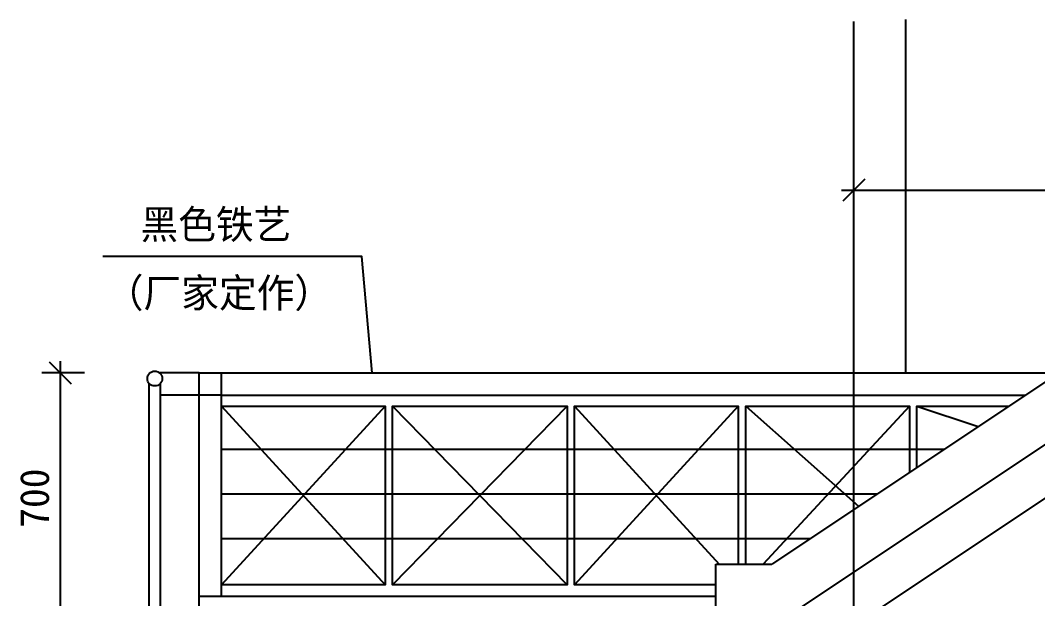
# Model space of a CAD drawing. Header units: metres. Extents: x 639 to 9791, y -512 to 5820.
# Drawn here: x 806 to 3541, y 1980 to 3535 of the extents above; entities that cross this region are included whole.
import ezdxf

# ---------------------------------------------------------------- set-up
doc = ezdxf.new("R2010")
doc.units = ezdxf.units.M
for name, color, linetype in [('A-AXI', 3, 'Continuous'), ('BALCONY', 7, 'Continuous'), ('PUB_DIM', 3, 'Continuous'), ('S_DOTE', 7, 'Continuous')]:
    doc.layers.add(name, color=color, linetype=linetype)

# ---------------------------------------------------------------- blocks, each defined once
blk = doc.blocks.new('_DIMX')
blk.add_line((160.47, 0), (-160.47, 0))
at = {"color": 5}
blk.add_lwpolyline([(-151.28, -151.28), (146.11, 146.11)], dxfattribs=at)

msp = doc.modelspace()

# ---------------------------------------------------------------- linework, layer by layer
for points in [[(6699.68, 4487.48), (2616.01, 1765.03)], [(6916.01, 4487.48), (2616.01, 1620.81)], [(5526.01, 3873.29), (2826.01, 2073.29)], [(3186.01, 2587.48), (3186.01, 3537.48)], [(1752.4, 2587.48), (1724.34, 2899.8), (1027.74, 2899.8)], [(1287.01, 2587.48), (1179.89, 2587.48)], [(1287.01, 1887.48), (1287.01, 2587.48)], [(1287.01, 2587.48), (1347.01, 2587.48)], [(1347.01, 2587.48), (3597.29, 2587.48)], [(1347.01, 1987.48), (1347.01, 2587.48)], [(1152.84, 1887), (1152.84, 2558.77)], [(1182.84, 1887), (1182.84, 2558.77)], [(1347.01, 2527.48), (1182.84, 2527.48)], [(1347.01, 2527.48), (3507.29, 2527.48)], [(2676.01, 2073.29), (2826.01, 2073.29)], [(2676.01, 1466.81), (2676.01, 2073.29)], [(1287.01, 1987.48), (2676.01, 1987.48)]]:
    msp.add_lwpolyline(points)
msp.add_circle((1167.84, 2572), 20)
at = {"layer": 'BALCONY'}
for points in [[(1787.01, 2497.48), (1347.01, 2017.48), (1347.01, 2497.48), (1787.01, 2017.48)], [(1347.01, 2497.48), (1787.01, 2497.48), (1787.01, 2017.48), (1347.01, 2017.48)], [(1807.01, 2497.48), (2276.01, 2497.48), (2276.01, 2017.48), (1807.01, 2017.48)], [(2276.01, 2497.48), (1807.01, 2017.48), (1807.01, 2497.48), (2276.01, 2017.48)], [(2296.01, 2497.48), (2736.01, 2497.48), (2736.01, 2073.29)], [(2736.01, 2497.48), (2296.01, 2017.48), (2296.01, 2497.48), (2684.84, 2073.29)], [(2756.01, 2497.48), (3196.01, 2497.48), (3196.01, 2319.96)], [(2756.01, 2073.29), (2756.01, 2497.48), (3059.27, 2228.8)], [(3196.01, 2497.48), (2803.2, 2073.29)], [(3216.01, 2497.48), (3462.29, 2497.48)], [(3216.01, 2333.29), (3216.01, 2497.48), (3380.64, 2443.05)], [(1347.01, 2382.48), (3289.79, 2382.48)], [(1347.01, 2262.48), (3109.79, 2262.48)], [(1347.01, 2142.48), (2929.79, 2142.48)], [(2676.01, 2017.48), (2296.01, 2017.48)]]:
    msp.add_lwpolyline(points, dxfattribs=at)
at = {"layer": 'PUB_DIM'}
for p, q in [((3046.01, 3223.07), (3046.01, 3027.98)), ((3046.21, 3077.98), (5745.81, 3077.98)), ((978.81, 2587), (863.8, 2587)), ((913.8, 2586.8), (913.8, 1887.2))]:
    msp.add_line(p, q, dxfattribs=at)
at = {"layer": 'S_DOTE'}
msp.add_line((3046.01, 3532.16), (3045.99, 242.84), dxfattribs=at)

# ---------------------------------------------------------------- block references
at = {"layer": 'PUB_DIM', "xscale": 0.2, "yscale": 0.2, "zscale": 0.2}
for p, rotation in [((3046.01, 3077.98), 180), ((913.8, 2587), 90)]:
    msp.add_blockref('_DIMX', p, dxfattribs=dict(at, rotation=rotation))

# ---------------------------------------------------------------- texts
msp.add_text('700', height=78, rotation=90).set_placement((883.45, 2170.93))
at = {"layer": 'A-AXI'}
for s, p in [('黑色铁艺', (1129.25, 2947.33)), ('（厂家定作）', (1036.03, 2763.24))]:
    msp.add_text(s, height=78, dxfattribs=at).set_placement(p)

doc.saveas('drawing.dxf')
